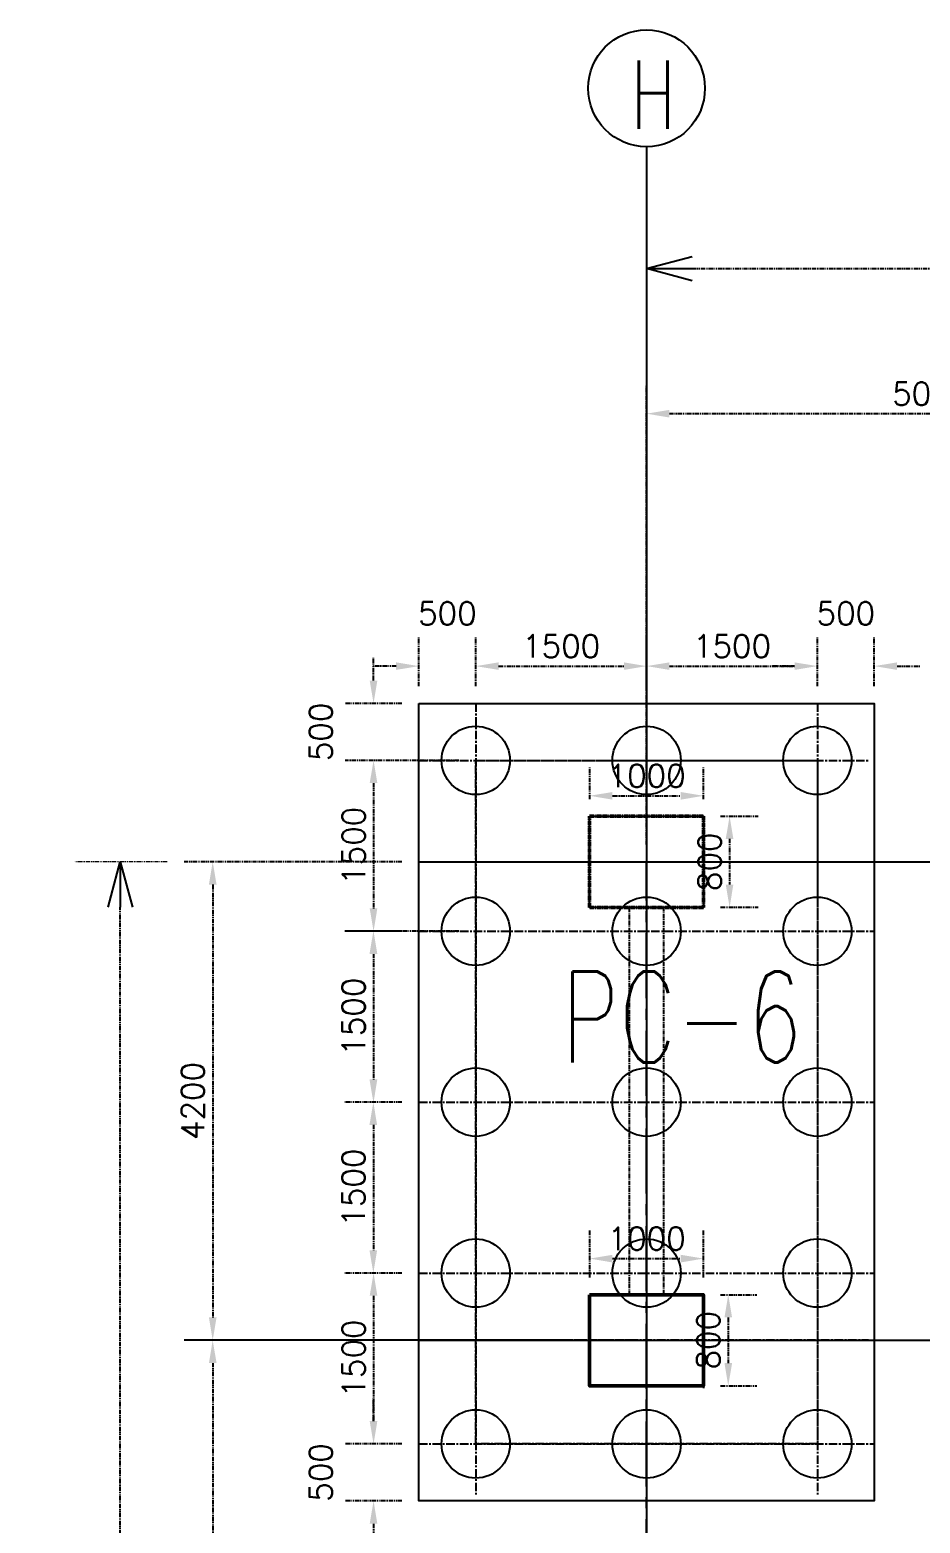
# Model space of a CAD drawing. Header units: millimetres. Extents: x 6239764 to 13047540, y 367704 to 979893.
# Drawn here: x 6440233 to 6448053, y 483225 to 496332 of the extents above; entities that cross this region are included whole.
import ezdxf

# ---------------------------------------------------------------- set-up
doc = ezdxf.new("R2010")
doc.units = ezdxf.units.MM
doc.header["$LTSCALE"] = 300
for name, pattern in [('CENTER2', [28.575, 19.05, -3.175, 3.175, -3.175]), ('CENTERX2', [4, 2.5, -0.5, 0.5, -0.5]), ('G', [2, 1.25, -0.25, 0.25, -0.25]), ('K', [2.5, 1.25, -0.25, 0.25, -0.25, 0.25, -0.25])]:
    doc.linetypes.add(name, pattern=pattern)
for name, color, linetype in [('01', 3, 'Continuous'), ('05', 1, 'G'), ('07', 6, 'K')]:
    doc.layers.add(name, color=color, linetype=linetype)
doc.styles.add('1-100', font='romans.shx', dxfattribs={"height": 200})
doc.styles.get("Standard").update_dxf_attribs({"font": 'txt8.shx', "width": 0.7, "bigfont": 'hztxt_ii.shx'})
doc.dimstyles.new('1-100', dxfattribs={"dimtxt": 210, "dimasz": 200, "dimexe": 250, "dimexo": 150, "dimgap": 75, "dimtad": 1, "dimdec": 0, "dimzin": 3, "dimdsep": 46, "dimtxsty": '1-100', "dimcen": 0.09, "dimclrd": 161, "dimclre": 161, "dimclrt": 161, "dimadec": 0, "dimazin": 0, "dimtfac": 1, "dimtdec": 0, "dimtofl": 0, "dimtmove": 2, "dimatfit": 3, "dimfxl": 1, "dimtolj": 1, "dimtzin": 0, "dimarcsym": 0})
doc.dimstyles.new('STANDARD$0', dxfattribs={"dimscale": 200, "dimtxt": 3, "dimasz": 2, "dimexe": 2, "dimexo": 2, "dimgap": 0.5, "dimtad": 1, "dimdec": 0, "dimdsep": 46, "dimtxsty": 'Standard', "dimblk": 'OPEN30', "dimcen": 0, "dimclrd": 256, "dimclre": 256, "dimclrt": 256, "dimadec": 0, "dimazin": 0, "dimtfac": 1, "dimtdec": 0, "dimtmove": 0, "dimatfit": 3, "dimldrblk": 'OPEN30', "dimfxl": 2, "dimlwd": 25, "dimlwe": 15, "dimarcsym": 0})

# ---------------------------------------------------------------- blocks, each defined once
blk = doc.blocks.new('_Open30')
at = {"color": 0, "linetype": 'ByBlock', "lineweight": -2}
for p, q in [((-1, 0.268), (0, 0)), ((0, 0), (-1, -0.268)), ((0, 0), (-1, 0))]:
    blk.add_line(p, q, dxfattribs=at)
blk = doc.blocks.new('*D126')
at = {"layer": '07', "lineweight": 15, "ltscale": 0.1, "transparency": 16777216}
for p, q in [((6445650, 489430), (6445650, 494636)), ((6457650, 489430), (6457650, 494636))]:
    blk.add_line(p, q, dxfattribs=at)
at = {"layer": '07', "lineweight": 25, "ltscale": 0.1, "transparency": 16777216}
blk.add_line((6446050, 494236), (6457250, 494236), dxfattribs=at)
at = {"layer": 'Defpoints', "color": 0, "ltscale": 0.1, "transparency": 16777216}
for p in [(6457650, 494236), (6445650, 489030), (6457650, 489030)]:
    blk.add_point(p, dxfattribs=at)
at = {"layer": '07', "lineweight": 25, "ltscale": 0.1, "transparency": 16777216, "xscale": 400, "yscale": 400, "zscale": 400, "rotation": 180}
blk.add_blockref('_Open30', (6445650, 494236), dxfattribs=at)
at = {"layer": '07', "lineweight": 25, "ltscale": 0.1, "transparency": 16777216, "xscale": 400, "yscale": 400, "zscale": 400}
blk.add_blockref('_Open30', (6457650, 494236), dxfattribs=at)
at = {"layer": '07', "ltscale": 0.1, "transparency": 16777216, "insert": (6451650, 494636), "char_height": 600, "attachment_point": 5}
blk.add_mtext('12000', dxfattribs=at)
blk = doc.blocks.new('*D129')
at = {"layer": '07', "color": 161, "lineweight": -2, "ltscale": 0.1, "transparency": 16777216}
for p, q in [((6445650, 489180), (6445650, 493213)), ((6450650, 489180), (6450650, 493213)), ((6445850, 492963), (6450450, 492963))]:
    blk.add_line(p, q, dxfattribs=at)
at = {"layer": '07', "color": 161, "ltscale": 0.1, "transparency": 16777216}
for points in [[(6445850, 492996), (6445850, 492929), (6445650, 492963)], [(6450450, 492996), (6450450, 492929), (6450650, 492963)]]:
    blk.add_solid(points, dxfattribs=at)
at = {"layer": 'Defpoints', "color": 0, "ltscale": 0.1, "transparency": 16777216}
for p in [(6450650, 492963), (6445650, 489030), (6450650, 489030)]:
    blk.add_point(p, dxfattribs=at)
at = {"layer": '07', "color": 161, "ltscale": 0.1, "transparency": 16777216, "insert": (6448150, 493138), "char_height": 200, "attachment_point": 5, "style": '1-100'}
blk.add_mtext('\\A1;5000', dxfattribs=at)
blk = doc.blocks.new('*D200')
at = {"layer": '07', "color": 161, "lineweight": -2, "ltscale": 0.1, "transparency": 16777216}
for p, q in [((6443500, 489030), (6441589, 489030)), ((6441839, 488830), (6441839, 485030)), ((6445500, 484830), (6441589, 484830))]:
    blk.add_line(p, q, dxfattribs=at)
at = {"layer": '07', "color": 161, "ltscale": 0.1, "transparency": 16777216}
for points in [[(6441806, 488830), (6441873, 488830), (6441839, 489030)], [(6441806, 485030), (6441873, 485030), (6441839, 484830)]]:
    blk.add_solid(points, dxfattribs=at)
at = {"layer": 'Defpoints', "color": 0, "ltscale": 0.1, "transparency": 16777216}
for p in [(6443650, 489030), (6441839, 484830), (6445650, 484830)]:
    blk.add_point(p, dxfattribs=at)
at = {"layer": '07', "color": 161, "ltscale": 0.1, "transparency": 16777216, "insert": (6441664, 486930), "char_height": 200, "attachment_point": 5, "rotation": 90, "style": '1-100'}
blk.add_mtext('\\A1;4200', dxfattribs=at)
blk = doc.blocks.new('*D201')
at = {"layer": '07', "color": 161, "lineweight": -2, "ltscale": 0.1, "transparency": 16777216}
for p, q in [((6444000, 489920), (6443002, 489920)), ((6443252, 489720), (6443252, 488620)), ((6444000, 488420), (6443002, 488420))]:
    blk.add_line(p, q, dxfattribs=at)
at = {"layer": '07', "color": 161, "ltscale": 0.1, "transparency": 16777216}
for points in [[(6443218, 489720), (6443285, 489720), (6443252, 489920)], [(6443218, 488620), (6443285, 488620), (6443252, 488420)]]:
    blk.add_solid(points, dxfattribs=at)
at = {"layer": 'Defpoints', "color": 0, "ltscale": 0.1, "transparency": 16777216}
for p in [(6444150, 489920), (6443252, 488420), (6444150, 488420)]:
    blk.add_point(p, dxfattribs=at)
at = {"layer": '07', "color": 161, "ltscale": 0.1, "transparency": 16777216, "insert": (6443077, 489170), "char_height": 200, "attachment_point": 5, "rotation": 90, "style": '1-100'}
blk.add_mtext('\\A1;1500', dxfattribs=at)
blk = doc.blocks.new('*D202')
at = {"layer": '07', "color": 161, "lineweight": -2, "ltscale": 0.1, "transparency": 16777216}
for p, q in [((6443252, 490620), (6443252, 490820)), ((6443500, 490420), (6443002, 490420)), ((6443550, 489920), (6443002, 489920)), ((6443252, 489720), (6443252, 489520))]:
    blk.add_line(p, q, dxfattribs=at)
at = {"layer": '07', "color": 161, "ltscale": 0.1, "transparency": 16777216}
for points in [[(6443218, 490620), (6443285, 490620), (6443252, 490420)], [(6443218, 489720), (6443285, 489720), (6443252, 489920)]]:
    blk.add_solid(points, dxfattribs=at)
at = {"layer": 'Defpoints', "color": 0, "ltscale": 0.1, "transparency": 16777216}
for p in [(6443650, 490420), (6443252, 489920), (6443700, 489920)]:
    blk.add_point(p, dxfattribs=at)
at = {"layer": '07', "color": 161, "ltscale": 0.1, "transparency": 16777216, "insert": (6442789, 490170), "char_height": 200, "attachment_point": 5, "rotation": 90, "style": '1-100'}
blk.add_mtext('\\A1;500', dxfattribs=at)
blk = doc.blocks.new('*D203')
at = {"layer": '07', "color": 161, "lineweight": -2, "ltscale": 0.1, "transparency": 16777216}
for p, q in [((6443500, 488420), (6443002, 488420)), ((6443252, 488220), (6443252, 487120)), ((6443500, 486920), (6443002, 486920))]:
    blk.add_line(p, q, dxfattribs=at)
at = {"layer": '07', "color": 161, "ltscale": 0.1, "transparency": 16777216}
for points in [[(6443218, 488220), (6443285, 488220), (6443252, 488420)], [(6443218, 487120), (6443285, 487120), (6443252, 486920)]]:
    blk.add_solid(points, dxfattribs=at)
at = {"layer": 'Defpoints', "color": 0, "ltscale": 0.1, "transparency": 16777216}
for p in [(6443650, 488420), (6443252, 486920), (6443650, 486920)]:
    blk.add_point(p, dxfattribs=at)
at = {"layer": '07', "color": 161, "ltscale": 0.1, "transparency": 16777216, "insert": (6443077, 487670), "char_height": 200, "attachment_point": 5, "rotation": 90, "style": '1-100'}
blk.add_mtext('\\A1;1500', dxfattribs=at)
blk = doc.blocks.new('*D204')
at = {"layer": '07', "color": 161, "lineweight": -2, "ltscale": 0.1, "transparency": 16777216}
for p, q in [((6443500, 488420), (6443000, 488420)), ((6443250, 488220), (6443250, 487120)), ((6443500, 486920), (6443000, 486920))]:
    blk.add_line(p, q, dxfattribs=at)
at = {"layer": '07', "color": 161, "ltscale": 0.1, "transparency": 16777216}
for points in [[(6443216, 488220), (6443283, 488220), (6443250, 488420)], [(6443216, 487120), (6443283, 487120), (6443250, 486920)]]:
    blk.add_solid(points, dxfattribs=at)
at = {"layer": 'Defpoints', "color": 0, "ltscale": 0.1, "transparency": 16777216}
for p in [(6443650, 488420), (6443250, 486920), (6443650, 486920)]:
    blk.add_point(p, dxfattribs=at)
at = {"layer": '07', "color": 161, "ltscale": 0.1, "transparency": 16777216, "insert": (6443075, 487670), "char_height": 200, "attachment_point": 5, "rotation": 90, "style": '1-100'}
blk.add_mtext('\\A1;1500', dxfattribs=at)
blk = doc.blocks.new('*D205')
at = {"layer": '07', "color": 161, "lineweight": -2, "ltscale": 0.1, "transparency": 16777216}
for p, q in [((6443500, 486920), (6443000, 486920)), ((6443250, 486720), (6443250, 485620)), ((6443500, 485420), (6443000, 485420))]:
    blk.add_line(p, q, dxfattribs=at)
at = {"layer": '07', "color": 161, "ltscale": 0.1, "transparency": 16777216}
for points in [[(6443216, 486720), (6443283, 486720), (6443250, 486920)], [(6443216, 485620), (6443283, 485620), (6443250, 485420)]]:
    blk.add_solid(points, dxfattribs=at)
at = {"layer": 'Defpoints', "color": 0, "ltscale": 0.1, "transparency": 16777216}
for p in [(6443650, 486920), (6443250, 485420), (6443650, 485420)]:
    blk.add_point(p, dxfattribs=at)
at = {"layer": '07', "color": 161, "ltscale": 0.1, "transparency": 16777216, "insert": (6443075, 486170), "char_height": 200, "attachment_point": 5, "rotation": 90, "style": '1-100'}
blk.add_mtext('\\A1;1500', dxfattribs=at)
blk = doc.blocks.new('*D206')
at = {"layer": '07', "color": 161, "lineweight": -2, "ltscale": 0.1, "transparency": 16777216}
for p, q in [((6443500, 485420), (6443002, 485420)), ((6443252, 485220), (6443252, 484120)), ((6443500, 483920), (6443002, 483920))]:
    blk.add_line(p, q, dxfattribs=at)
at = {"layer": '07', "color": 161, "ltscale": 0.1, "transparency": 16777216}
for points in [[(6443218, 485220), (6443285, 485220), (6443252, 485420)], [(6443218, 484120), (6443285, 484120), (6443252, 483920)]]:
    blk.add_solid(points, dxfattribs=at)
at = {"layer": 'Defpoints', "color": 0, "ltscale": 0.1, "transparency": 16777216}
for p in [(6443650, 485420), (6443252, 483920), (6443650, 483920)]:
    blk.add_point(p, dxfattribs=at)
at = {"layer": '07', "color": 161, "ltscale": 0.1, "transparency": 16777216, "insert": (6443077, 484670), "char_height": 200, "attachment_point": 5, "rotation": 90, "style": '1-100'}
blk.add_mtext('\\A1;1500', dxfattribs=at)
blk = doc.blocks.new('*D207')
at = {"layer": '07', "color": 161, "lineweight": -2, "ltscale": 0.1, "transparency": 16777216}
for p, q in [((6443252, 484120), (6443252, 484320)), ((6443500, 483920), (6443002, 483920)), ((6443500, 483420), (6443002, 483420)), ((6443252, 483220), (6443252, 483020))]:
    blk.add_line(p, q, dxfattribs=at)
at = {"layer": '07', "color": 161, "ltscale": 0.1, "transparency": 16777216}
for points in [[(6443218, 484120), (6443285, 484120), (6443252, 483920)], [(6443218, 483220), (6443285, 483220), (6443252, 483420)]]:
    blk.add_solid(points, dxfattribs=at)
at = {"layer": 'Defpoints', "color": 0, "ltscale": 0.1, "transparency": 16777216}
for p in [(6443650, 483920), (6443252, 483420), (6443650, 483420)]:
    blk.add_point(p, dxfattribs=at)
at = {"layer": '07', "color": 161, "ltscale": 0.1, "transparency": 16777216, "insert": (6442789, 483670), "char_height": 200, "attachment_point": 5, "rotation": 90, "style": '1-100'}
blk.add_mtext('\\A1;500', dxfattribs=at)
blk = doc.blocks.new('*D208')
at = {"layer": '07', "color": 161, "lineweight": -2, "ltscale": 0.1, "transparency": 16777216}
for p, q in [((6445000, 484830), (6441589, 484830)), ((6441839, 484630), (6441839, 480830)), ((6444750, 480630), (6441589, 480630))]:
    blk.add_line(p, q, dxfattribs=at)
at = {"layer": '07', "color": 161, "ltscale": 0.1, "transparency": 16777216}
for points in [[(6441806, 484630), (6441873, 484630), (6441839, 484830)], [(6441806, 480830), (6441873, 480830), (6441839, 480630)]]:
    blk.add_solid(points, dxfattribs=at)
at = {"layer": 'Defpoints', "color": 0, "ltscale": 0.1, "transparency": 16777216}
for p in [(6445150, 484830), (6441839, 480630), (6444900, 480630)]:
    blk.add_point(p, dxfattribs=at)
at = {"layer": '07', "color": 161, "ltscale": 0.1, "transparency": 16777216, "insert": (6441664, 482730), "char_height": 200, "attachment_point": 5, "rotation": 90, "style": '1-100'}
blk.add_mtext('\\A1;4200', dxfattribs=at)
blk = doc.blocks.new('*D215')
at = {"layer": '07', "color": 161, "lineweight": -2, "ltscale": 0.1, "transparency": 16777216}
for p, q in [((6443650, 490570), (6443650, 490997)), ((6444150, 490570), (6444150, 490997)), ((6443450, 490747), (6443250, 490747)), ((6444350, 490747), (6444550, 490747))]:
    blk.add_line(p, q, dxfattribs=at)
at = {"layer": '07', "color": 161, "ltscale": 0.1, "transparency": 16777216}
for points in [[(6443450, 490780), (6443450, 490714), (6443650, 490747)], [(6444350, 490780), (6444350, 490714), (6444150, 490747)]]:
    blk.add_solid(points, dxfattribs=at)
at = {"layer": 'Defpoints', "color": 0, "ltscale": 0.1, "transparency": 16777216}
for p in [(6444150, 490747), (6443650, 490420), (6444150, 490420)]:
    blk.add_point(p, dxfattribs=at)
at = {"layer": '07', "color": 161, "ltscale": 0.1, "transparency": 16777216, "insert": (6443900, 491210), "char_height": 200, "attachment_point": 5, "style": '1-100'}
blk.add_mtext('\\A1;500', dxfattribs=at)
blk = doc.blocks.new('*D216')
at = {"layer": '07', "color": 161, "lineweight": -2, "ltscale": 0.1, "transparency": 16777216}
for p, q in [((6444150, 490570), (6444150, 490997)), ((6445650, 490570), (6445650, 490997)), ((6444350, 490747), (6445450, 490747))]:
    blk.add_line(p, q, dxfattribs=at)
at = {"layer": '07', "color": 161, "ltscale": 0.1, "transparency": 16777216}
for points in [[(6444350, 490780), (6444350, 490714), (6444150, 490747)], [(6445450, 490780), (6445450, 490714), (6445650, 490747)]]:
    blk.add_solid(points, dxfattribs=at)
at = {"layer": 'Defpoints', "color": 0, "ltscale": 0.1, "transparency": 16777216}
for p in [(6445650, 490747), (6444150, 490420), (6445650, 490420)]:
    blk.add_point(p, dxfattribs=at)
at = {"layer": '07', "color": 161, "ltscale": 0.1, "transparency": 16777216, "insert": (6444900, 490922), "char_height": 200, "attachment_point": 5, "style": '1-100'}
blk.add_mtext('\\A1;1500', dxfattribs=at)
blk = doc.blocks.new('*D217')
at = {"layer": '07', "color": 161, "lineweight": -2, "ltscale": 0.1, "transparency": 16777216}
for p, q in [((6445650, 490570), (6445650, 490997)), ((6447150, 490570), (6447150, 490997)), ((6445850, 490747), (6446950, 490747))]:
    blk.add_line(p, q, dxfattribs=at)
at = {"layer": '07', "color": 161, "ltscale": 0.1, "transparency": 16777216}
for points in [[(6445850, 490780), (6445850, 490714), (6445650, 490747)], [(6446950, 490780), (6446950, 490714), (6447150, 490747)]]:
    blk.add_solid(points, dxfattribs=at)
at = {"layer": 'Defpoints', "color": 0, "ltscale": 0.1, "transparency": 16777216}
for p in [(6447150, 490747), (6445650, 490420), (6447150, 490420)]:
    blk.add_point(p, dxfattribs=at)
at = {"layer": '07', "color": 161, "ltscale": 0.1, "transparency": 16777216, "insert": (6446400, 490922), "char_height": 200, "attachment_point": 5, "style": '1-100'}
blk.add_mtext('\\A1;1500', dxfattribs=at)
blk = doc.blocks.new('*D218')
at = {"layer": '07', "color": 161, "lineweight": -2, "ltscale": 0.1, "transparency": 16777216}
for p, q in [((6447150, 490570), (6447150, 490997)), ((6447650, 490570), (6447650, 490997)), ((6446950, 490747), (6446750, 490747)), ((6447850, 490747), (6448050, 490747))]:
    blk.add_line(p, q, dxfattribs=at)
at = {"layer": '07', "color": 161, "ltscale": 0.1, "transparency": 16777216}
for points in [[(6446950, 490780), (6446950, 490714), (6447150, 490747)], [(6447850, 490780), (6447850, 490714), (6447650, 490747)]]:
    blk.add_solid(points, dxfattribs=at)
at = {"layer": 'Defpoints', "color": 0, "ltscale": 0.1, "transparency": 16777216}
for p in [(6447650, 490747), (6447150, 490420), (6447650, 490420)]:
    blk.add_point(p, dxfattribs=at)
at = {"layer": '07', "color": 161, "ltscale": 0.1, "transparency": 16777216, "insert": (6447400, 491210), "char_height": 200, "attachment_point": 5, "style": '1-100'}
blk.add_mtext('\\A1;500', dxfattribs=at)
blk = doc.blocks.new('*D1040')
at = {"layer": '07', "color": 161, "lineweight": -2, "ltscale": 0.1, "transparency": 16777216}
for p, q in [((6445150, 489580), (6445150, 489859)), ((6446150, 489580), (6446150, 489859)), ((6445350, 489609), (6445950, 489609))]:
    blk.add_line(p, q, dxfattribs=at)
at = {"layer": '07', "color": 161, "ltscale": 0.1, "transparency": 16777216}
for points in [[(6445350, 489642), (6445350, 489575), (6445150, 489609)], [(6445950, 489642), (6445950, 489575), (6446150, 489609)]]:
    blk.add_solid(points, dxfattribs=at)
at = {"layer": 'Defpoints', "color": 0, "ltscale": 0.1, "transparency": 16777216}
for p in [(6446150, 489609), (6445150, 489430), (6446150, 489430)]:
    blk.add_point(p, dxfattribs=at)
at = {"layer": '07', "color": 161, "ltscale": 0.1, "transparency": 16777216, "insert": (6445650, 489784), "char_height": 200, "attachment_point": 5, "style": '1-100'}
blk.add_mtext('\\A1;1000', dxfattribs=at)
blk = doc.blocks.new('*D1041')
at = {"layer": '07', "color": 161, "lineweight": -2, "ltscale": 0.1, "transparency": 16777216}
for p, q in [((6446300, 489430), (6446629, 489430)), ((6446379, 489230), (6446379, 488830)), ((6446300, 488630), (6446629, 488630))]:
    blk.add_line(p, q, dxfattribs=at)
at = {"layer": '07', "color": 161, "ltscale": 0.1, "transparency": 16777216}
for points in [[(6446345, 489230), (6446412, 489230), (6446379, 489430)], [(6446345, 488830), (6446412, 488830), (6446379, 488630)]]:
    blk.add_solid(points, dxfattribs=at)
at = {"layer": 'Defpoints', "color": 0, "ltscale": 0.1, "transparency": 16777216}
for p in [(6446150, 489430), (6446150, 488630), (6446379, 488630)]:
    blk.add_point(p, dxfattribs=at)
at = {"layer": '07', "color": 161, "ltscale": 0.1, "transparency": 16777216, "insert": (6446204, 489030), "char_height": 200, "attachment_point": 5, "rotation": 90, "style": '1-100'}
blk.add_mtext('\\A1;800', dxfattribs=at)
blk = doc.blocks.new('*D1043')
at = {"layer": '07', "color": 161, "lineweight": -2, "ltscale": 0.1, "transparency": 16777216}
for p, q in [((6445150, 485380), (6445150, 485797)), ((6446150, 485380), (6446150, 485797)), ((6445350, 485547), (6445950, 485547))]:
    blk.add_line(p, q, dxfattribs=at)
at = {"layer": '07', "color": 161, "ltscale": 0.1, "transparency": 16777216}
for points in [[(6445350, 485580), (6445350, 485513), (6445150, 485547)], [(6445950, 485580), (6445950, 485513), (6446150, 485547)]]:
    blk.add_solid(points, dxfattribs=at)
at = {"layer": 'Defpoints', "color": 0, "ltscale": 0.1, "transparency": 16777216}
for p in [(6446150, 485547), (6445150, 485230), (6446150, 485230)]:
    blk.add_point(p, dxfattribs=at)
at = {"layer": '07', "color": 161, "ltscale": 0.1, "transparency": 16777216, "insert": (6445650, 485722), "char_height": 200, "attachment_point": 5, "style": '1-100'}
blk.add_mtext('\\A1;1000', dxfattribs=at)
blk = doc.blocks.new('*D1044')
at = {"layer": '07', "color": 161, "lineweight": -2, "ltscale": 0.1, "transparency": 16777216}
for p, q in [((6446300, 485230), (6446617, 485230)), ((6446367, 485030), (6446367, 484630)), ((6446300, 484430), (6446617, 484430))]:
    blk.add_line(p, q, dxfattribs=at)
at = {"layer": '07', "color": 161, "ltscale": 0.1, "transparency": 16777216}
for points in [[(6446334, 485030), (6446401, 485030), (6446367, 485230)], [(6446334, 484630), (6446401, 484630), (6446367, 484430)]]:
    blk.add_solid(points, dxfattribs=at)
at = {"layer": 'Defpoints', "color": 0, "ltscale": 0.1, "transparency": 16777216}
for p in [(6446150, 485230), (6446150, 484430), (6446367, 484430)]:
    blk.add_point(p, dxfattribs=at)
at = {"layer": '07', "color": 161, "ltscale": 0.1, "transparency": 16777216, "insert": (6446192, 484830), "char_height": 200, "attachment_point": 5, "rotation": 90, "style": '1-100'}
blk.add_mtext('\\A1;800', dxfattribs=at)
blk = doc.blocks.new('*D1240')
at = {"layer": '07', "lineweight": 15, "ltscale": 0.1, "transparency": 16777216}
for p, q in [((6441439, 489030), (6440627, 489030)), ((6441439, 463830), (6440627, 463830))]:
    blk.add_line(p, q, dxfattribs=at)
at = {"layer": '07', "lineweight": 25, "ltscale": 0.1, "transparency": 16777216}
blk.add_line((6441027, 464230), (6441027, 488630), dxfattribs=at)
at = {"layer": 'Defpoints', "color": 0, "ltscale": 0.1, "transparency": 16777216}
for p in [(6441027, 489030), (6441839, 489030), (6441839, 463830)]:
    blk.add_point(p, dxfattribs=at)
at = {"layer": '07', "lineweight": 25, "ltscale": 0.1, "transparency": 16777216, "xscale": 400, "yscale": 400, "zscale": 400}
for p, rotation in [((6441027, 489030), 90), ((6441027, 463830), 270)]:
    blk.add_blockref('_Open30', p, dxfattribs=dict(at, rotation=rotation))
at = {"layer": '07', "ltscale": 0.1, "transparency": 16777216, "insert": (6440627, 476430), "char_height": 600, "attachment_point": 5, "rotation": 90}
blk.add_mtext('25200', dxfattribs=at)

msp = doc.modelspace()

# ---------------------------------------------------------------- linework, layer by layer
at = {"color": 7, "ltscale": 0.1}
for p, q in [((6445649.7, 495306.1), (6445649.7, 463429.9)), ((6445149.7, 489429.9), (6446149.7, 489429.9)), ((6445149.7, 489429.9), (6446149.7, 489429.9)), ((6446149.7, 489429.9), (6446149.7, 488629.9)), ((6446149.7, 489429.9), (6446149.7, 488629.9)), ((6443649.7, 489029.9), (6478457.2, 489029.9)), ((6446149.7, 485209.9), (6446149.7, 484409.9)), ((6443649.7, 484829.9), (6478457.2, 484829.9))]:
    msp.add_line(p, q, dxfattribs=at)
at = {"color": 7, "linetype": 'CENTERX2', "ltscale": 0.1}
for p, q in [((6444149.7, 490419.9), (6444149.7, 483469.9)), ((6447149.7, 490419.9), (6447149.7, 483469.9)), ((6443649.7, 489919.9), (6447599.7, 489919.9)), ((6443699.7, 489029.9), (6447599.7, 489029.9)), ((6443649.7, 488419.9), (6447649.7, 488419.9)), ((6443649.7, 486919.9), (6447649.7, 486919.9)), ((6443649.7, 485419.9), (6447649.7, 485419.9)), ((6443699.7, 484834.8), (6447599.7, 484834.8)), ((6443649.7, 483919.9), (6447649.7, 483919.9))]:
    msp.add_line(p, q, dxfattribs=at)
at = {"color": 7, "ltscale": 0.1}
msp.add_lwpolyline([(6443649.7, 490419.9), (6447649.7, 490419.9), (6447649.7, 483419.9), (6443649.7, 483419.9)], close=True, dxfattribs=at)
at = {"color": 7, "linetype": 'CENTERX2', "ltscale": 0.1}
msp.add_lwpolyline([(6444149.7, 489919.9), (6447149.7, 489919.9), (6447149.7, 483919.9), (6444149.7, 483919.9)], close=True, dxfattribs=at)
at = {"color": 7, "ltscale": 0.1}
for centre, radius in [((6445649.7, 495818.8), 512.7), ((6444149.7, 489919.9), 300), ((6445649.7, 489919.9), 300), ((6447149.7, 489919.9), 300), ((6444149.7, 488419.9), 300), ((6445649.7, 488419.9), 300), ((6447149.7, 488419.9), 300), ((6444149.7, 486919.9), 300), ((6445649.7, 486919.9), 300), ((6447149.7, 486919.9), 300), ((6444149.7, 485419.9), 300), ((6445649.7, 485419.9), 300), ((6447149.7, 485419.9), 300), ((6444149.7, 483919.9), 300), ((6445649.7, 483919.9), 300), ((6447149.7, 483919.9), 300)]:
    msp.add_circle(centre, radius, dxfattribs=at)
at = {"layer": '01', "color": 7, "linetype": 'CENTER2', "ltscale": 0.1}
for p, q in [((6445649.7, 489029.9), (6469649.7, 489029.9)), ((6445649.7, 463829.9), (6445649.7, 489029.9)), ((6445199.7, 484829.9), (6475099.7, 484829.9))]:
    msp.add_line(p, q, dxfattribs=at)
at = {"layer": '05', "color": 7, "linetype": 'Continuous', "ltscale": 0.1}
msp.add_lwpolyline([(6445149.7, 489429.9), (6446149.7, 489429.9), (6446149.7, 488629.9), (6445149.7, 488629.9)], close=True, dxfattribs=at)
msp.add_lwpolyline([(6445149.7, 489429.9), (6446149.7, 489429.9), (6446149.7, 488629.9), (6445149.7, 488629.9)], close=True, dxfattribs=at)
at = {"layer": '05', "color": 7, "lineweight": 50, "ltscale": 0.1}
msp.add_lwpolyline([(6445149.7, 489429.9), (6446149.7, 489429.9), (6446149.7, 488629.9), (6445149.7, 488629.9)], close=True, dxfattribs=at)
at = {"layer": '05', "color": 7, "ltscale": 0.1}
msp.add_lwpolyline([(6445499.7, 488629.9), (6445799.7, 488629.9), (6445799.7, 485229.9), (6445499.7, 485229.9)], close=True, dxfattribs=at)
at = {"layer": '05', "color": 7, "linetype": 'Continuous', "lineweight": 50, "ltscale": 0.1}
msp.add_lwpolyline([(6445149.7, 485229.9), (6446149.7, 485229.9), (6446149.7, 484429.9), (6445149.7, 484429.9)], close=True, dxfattribs=at)

# ---------------------------------------------------------------- texts
at = {"color": 7, "ltscale": 0.1, "insert": (6445509.4, 496062.3), "char_height": 600, "attachment_point": 1}
msp.add_mtext_dynamic_manual_height_columns('H', width=676.999, gutter_width=2000, heights=[0], dxfattribs=at)
at = {"layer": '07', "color": 7, "ltscale": 0.1, "width": 0.7}
msp.add_text('PC-6', height=800, dxfattribs=at).set_placement((6444903.3, 487267.3))

# ---------------------------------------------------------------- dimensions: what is measured, and where the dimension line sits
at = {"layer": '07', "color": 7, "ltscale": 0.1}
dim = msp.add_linear_dim(base=(6457649.7, 494235.7), p1=(6445649.7, 489029.9), p2=(6457649.7, 489029.9), dimstyle='STANDARD$0', override={"dimarcsym": 1}, dxfattribs=at)
dim.commit()
dim.dimension.update_dxf_attribs({"geometry": '*D126', "text_midpoint": (6451649.7, 494635.7)})
for base, p1, p2, picture, middle in [((6450649.7, 492962.7), (6445649.7, 489029.9), (6450649.7, 489029.9), '*D129', (6448149.7, 493137.7)), ((6444149.7, 490747.1), (6443649.7, 490419.9), (6444149.7, 490419.9), '*D215', (6443899.7, 491209.6)), ((6447649.7, 490747.1), (6447149.7, 490419.9), (6447649.7, 490419.9), '*D218', (6447399.7, 491209.6)), ((6445649.7, 490747.1), (6444149.7, 490419.9), (6445649.7, 490419.9), '*D216', (6444899.7, 490922.1)), ((6447149.7, 490747.1), (6445649.7, 490419.9), (6447149.7, 490419.9), '*D217', (6446399.7, 490922.1)), ((6446149.7, 489608.6), (6445149.7, 489429.9), (6446149.7, 489429.9), '*D1040', (6445649.7, 489783.6)), ((6446149.7, 485546.6), (6445149.7, 485229.9), (6446149.7, 485229.9), '*D1043', (6445649.7, 485721.6))]:
    dim = msp.add_linear_dim(base=base, p1=p1, p2=p2, dimstyle='1-100', dxfattribs=at)
    dim.commit()
    dim.dimension.update_dxf_attribs({"geometry": picture, "text_midpoint": middle})
for base, p1, p2, picture, middle in [((6443251.6, 489919.9), (6443649.7, 490419.9), (6443699.7, 489919.9), '*D202', (6442789.1, 490169.9)), ((6443251.6, 488419.9), (6444149.7, 489919.9), (6444149.7, 488419.9), '*D201', (6443076.6, 489169.9)), ((6446378.7, 488629.9), (6446149.7, 489429.9), (6446149.7, 488629.9), '*D1041', (6446203.7, 489029.9)), ((6441839.2, 484829.9), (6443649.7, 489029.9), (6445649.7, 484829.9), '*D200', (6441664.2, 486929.9)), ((6443249.7, 486919.9), (6443649.7, 488419.9), (6443649.7, 486919.9), '*D204', (6443074.7, 487669.9)), ((6443251.6, 486919.9), (6443649.7, 488419.9), (6443649.7, 486919.9), '*D203', (6443076.6, 487669.9)), ((6443249.7, 485419.9), (6443649.7, 486919.9), (6443649.7, 485419.9), '*D205', (6443074.7, 486169.9)), ((6443251.6, 483919.9), (6443649.7, 485419.9), (6443649.7, 483919.9), '*D206', (6443076.6, 484669.9)), ((6446367.4, 484429.9), (6446149.7, 485229.9), (6446149.7, 484429.9), '*D1044', (6446192.4, 484829.9)), ((6441839.2, 480629.9), (6445149.7, 484829.9), (6444899.7, 480629.9), '*D208', (6441664.2, 482729.9)), ((6443251.6, 483419.9), (6443649.7, 483919.9), (6443649.7, 483419.9), '*D207', (6442789.1, 483669.9))]:
    dim = msp.add_linear_dim(base=base, p1=p1, p2=p2, angle=90, dimstyle='1-100', dxfattribs=at)
    dim.commit()
    dim.dimension.update_dxf_attribs({"geometry": picture, "text_midpoint": middle})
dim = msp.add_linear_dim(base=(6441026.8, 489029.9), p1=(6441839.2, 463829.9), p2=(6441839.2, 489029.9), angle=90, dimstyle='STANDARD$0', override={"dimarcsym": 1}, dxfattribs=at)
dim.commit()
dim.dimension.update_dxf_attribs({"geometry": '*D1240', "text_midpoint": (6440626.8, 476429.9)})

doc.saveas('drawing.dxf')
